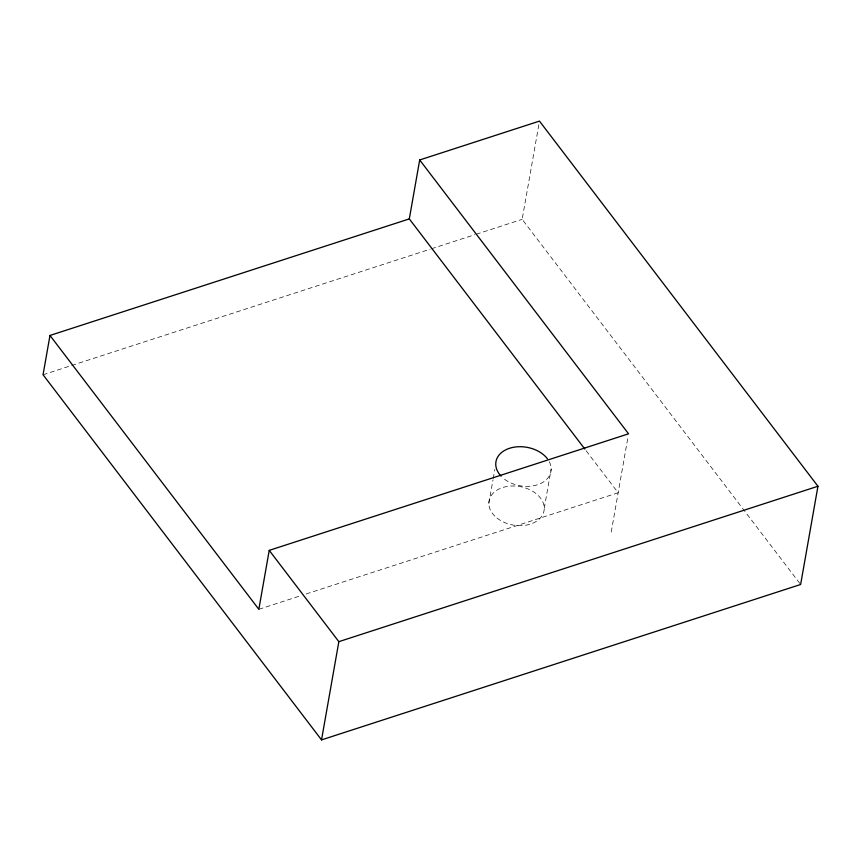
<?xml version="1.0" encoding="UTF-8"?>
<svg xmlns="http://www.w3.org/2000/svg" width="861" height="861" viewBox="0 0 861 861"><rect width="100%" height="100%" fill="white"/><g stroke="black" fill="none" stroke-linecap="round" stroke-linejoin="round"><path stroke-width="0.65" stroke-dasharray="4.3 3.23" d="M799.815 583.414L522.153 219.34L539.018 123.726M488.833 503.437L492.987 479.857M493.213 478.555L494.838 469.385M544.249 508.238L551.169 468.944M611.235 532.055L628.089 436.43M43.05 374.75L430.166 249.184M431.447 248.764L474.885 234.676M476.155 234.267L522.153 219.34M258.838 609.308L301.038 595.629M306.15 593.961L618.166 492.761L585.652 450.131M549.307 461.722A27.929 19.534 10 0 1 538.62 484.366A27.929 19.534 10 0 1 503.933 478.77M497.001 518.064A27.929 19.534 10 0 0 543.323 513.253A27.929 19.534 10 0 0 509.292 486.185A27.929 19.534 10 0 0 497.001 518.064"/><path stroke-width="1.29" d="M409.309 218.898L49.981 335.456L43.05 374.75L321.53 739.89L800.633 584.49L817.95 486.25L539.47 121.11L419.694 159.963L409.309 218.898L584.845 449.065M419.694 159.963L628.552 433.815L269.224 550.373L258.838 609.308L49.981 335.456M321.53 739.89L338.847 641.66L269.224 550.373M338.847 641.66L817.95 486.25M501.091 476.176A27.929 19.534 10 0 1 508.313 448.71A27.929 19.534 10 0 1 547.424 458.773"/></g></svg>
